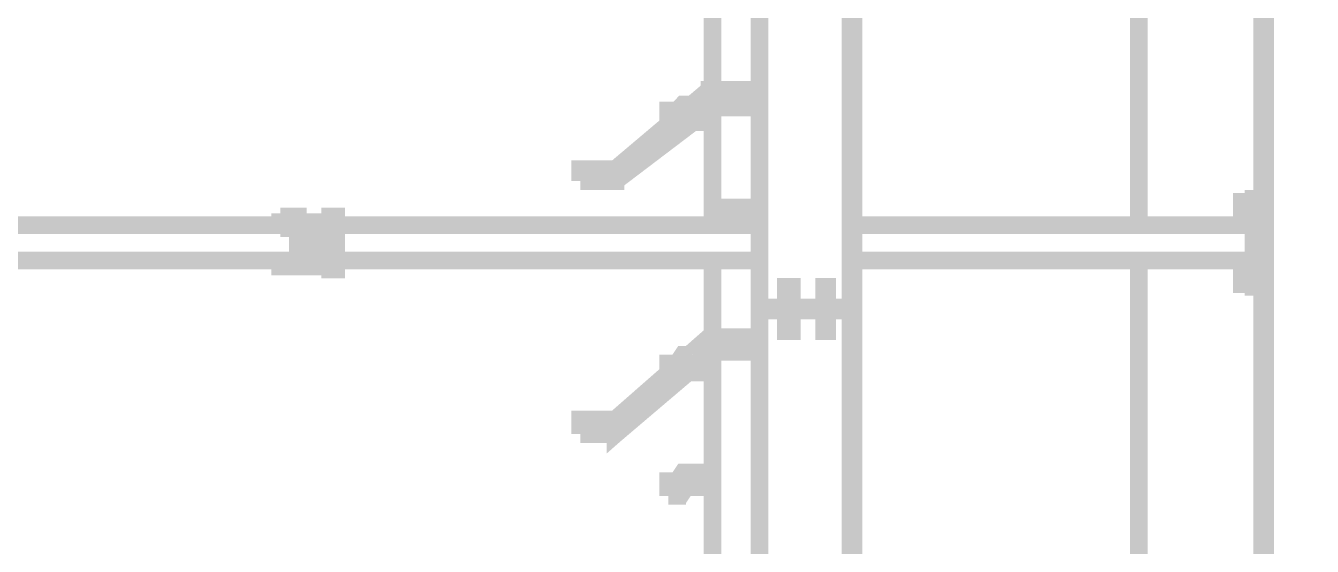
# Model space of a CAD drawing. Extents: x 0.1 to 11.6, y 0.3 to 16.2.
# Drawn here: x 8.586 to 9.315, y 10.142 to 10.436 of the extents above; entities that cross this region are included whole.
import ezdxf

# ---------------------------------------------------------------- set-up
doc = ezdxf.new("R2010")
doc.units = 0
doc.header["$MEASUREMENT"] = 0

msp = doc.modelspace()

# ---------------------------------------------------------------- linework, layer by layer
at = {"color": 0, "const_width": 0.01}
for points in [[(9.31, 9.41499), (9.31, 9.44835), (9.30832, 9.44835), (9.30832, 9.44997), (9.30664, 9.44997), (9.30501, 9.44997), (9.30333, 9.44997), (9.30165, 9.44997), (9.30165, 9.45167), (9.30003, 9.45167), (9.29833, 9.45167), (9.29665, 9.45167), (9.29497, 9.45167), (9.29335, 9.45167), (9.29167, 9.45335), (9.28999, 9.45335), (9.28836, 9.45335), (9.28836, 9.45503), (9.28836, 12.49)], [(9.05333, 10.2767), (9.00168, 10.2767), (9.00168, 10.7733), (9.00168, 10.775)], [(9.05333, 10.7733), (9.05333, 10.2767), (9.05501, 10.2767), (9.05501, 10.7733)], [(8.97499, 10.4), (8.97499, 10.41), (8.97499, 10.42), (8.97499, 10.4283), (8.97499, 10.4383), (8.97499, 10.4483), (8.97499, 10.4583), (8.97499, 10.4683), (8.97499, 10.4767), (8.97499, 10.4867), (8.97499, 10.4983), (8.97499, 10.5084), (8.97499, 10.5167), (8.97499, 10.5267), (8.97499, 10.5367), (8.97499, 10.5433)], [(9.27501, 10.05), (9.27669, 10.05), (9.27832, 10.05), (9.28, 10.05), (9.28, 10.0517), (9.28168, 10.0517), (9.28331, 10.0517), (9.285, 10.0533), (9.285, 10.055), (9.28668, 10.055), (9.28668, 10.0566), (9.28668, 10.0583), (9.28668, 10.06), (9.28668, 10.525)], [(9.21669, 10.3233), (9.21669, 10.3433), (9.21669, 10.3967), (9.21669, 10.45), (9.21669, 10.505), (9.21669, 10.5167)], [(8.97331, 10.4), (8.91997, 10.355), (8.91997, 10.3483), (8.90001, 10.3483), (8.91997, 10.3483), (8.97331, 10.3917)], [(9.00168, 10.4), (8.97331, 10.4), (8.97331, 10.3917), (9.00168, 10.3917)], [(9.00168, 10.39), (8.97499, 10.39), (8.91997, 10.3483)], [(8.94997, 10.3783), (8.94997, 10.3883), (8.95503, 10.3883), (8.95503, 10.3834), (8.95503, 10.3883), (8.95833, 10.3917), (8.965, 10.3917)], [(8.95503, 10.3883), (8.95665, 10.3883)], [(8.95833, 10.3917), (8.96001, 10.3917)], [(8.95833, 10.3883), (8.95833, 10.3917), (8.95833, 10.3867)], [(8.97331, 10.39), (8.97499, 10.39)], [(8.97499, 10.3333), (8.97499, 10.3366), (8.97499, 10.345), (8.97499, 10.3533), (8.97499, 10.3633), (8.97499, 10.3733), (8.97499, 10.3817), (8.97499, 10.39)], [(8.96332, 10.3834), (8.97499, 10.3834)], [(8.97499, 10.3817), (8.96332, 10.3817)], [(8.97499, 10.3817), (8.97667, 10.3817)], [(8.91997, 10.355), (8.90001, 10.355), (8.90001, 10.3483)], [(8.91168, 10.35), (8.91168, 10.3517), (8.91, 10.3517), (8.90831, 10.3517), (8.90831, 10.35)], [(8.90001, 10.3483), (8.90169, 10.3483)], [(9.28168, 10.3366), (9.27501, 10.3366), (9.27501, 10.335), (9.27501, 10.3333), (9.27501, 10.3317), (9.27501, 10.3333), (9.27501, 10.335), (9.27501, 10.3366), (9.27501, 10.335), (9.27501, 10.3333), (9.27501, 10.3317), (9.28168, 10.3317)], [(9.00168, 10.3333), (8.97499, 10.3333), (8.97499, 10.3317), (8.97499, 10.33), (8.97499, 10.3283), (8.97499, 10.3267), (8.97499, 10.325), (8.97499, 10.3233)], [(9.27501, 10.3333), (9.27669, 10.3333)], [(8.30333, 10.3233), (8.30165, 10.3233), (8.30003, 10.3233), (8.73503, 10.3233), (8.73503, 10.3217)], [(8.74001, 10.325), (8.74001, 10.3283), (8.73833, 10.3283), (8.73665, 10.3283), (8.73503, 10.3283), (8.73503, 10.325)], [(8.73503, 10.3283), (8.73665, 10.3283)], [(8.73503, 10.3283), (8.73665, 10.3283), (8.73833, 10.3283), (8.74001, 10.3283)], [(8.74501, 10.3233), (8.74001, 10.3233), (8.74001, 10.3217), (8.73833, 10.3217), (8.73665, 10.3217), (8.73503, 10.3217), (8.73503, 10.3233)], [(8.73665, 10.3233), (8.75499, 10.3233), (8.75499, 10.325), (8.73665, 10.325)], [(8.74001, 10.3283), (8.74164, 10.3283)], [(8.74001, 10.3283), (8.74164, 10.3283)], [(8.74001, 10.3283), (8.74164, 10.3283)], [(8.74001, 10.3233), (8.74164, 10.3233)], [(8.75836, 10.325), (8.75499, 10.325)], [(8.75836, 10.3233), (8.75499, 10.3233)], [(9.00168, 10.3233), (8.76167, 10.3233)], [(8.97835, 10.325), (8.97667, 10.325)], [(9.28168, 10.3233), (9.05501, 10.3233)], [(8.74001, 10.3066), (8.74001, 10.32)], [(8.30003, 10.3033), (8.73503, 10.3033), (8.73665, 10.3033), (8.73833, 10.3033), (8.74001, 10.3033), (8.74501, 10.3033)], [(8.73335, 10.3), (8.73503, 10.3), (8.73665, 10.3), (8.73833, 10.3), (8.74001, 10.3), (8.74164, 10.3)], [(8.73335, 10.3), (8.73503, 10.3), (8.73665, 10.3), (8.73833, 10.3), (8.74001, 10.3), (8.74164, 10.3)], [(8.73503, 10.3033), (8.73665, 10.3033)], [(8.73665, 10.3), (8.75499, 10.3), (8.75499, 10.3033), (8.73665, 10.3033)], [(8.74001, 10.3033), (8.74164, 10.3033)], [(8.74164, 10.3), (8.74333, 10.3)], [(8.74164, 10.3), (8.74333, 10.3)], [(8.74164, 10.3), (8.74333, 10.3)], [(8.75836, 10.3033), (8.75499, 10.3033)], [(8.75836, 10.3), (8.75499, 10.3)], [(8.76167, 10.3033), (9.00168, 10.3033)], [(8.97499, 10.26), (8.97499, 10.265), (8.97499, 10.2733), (8.97499, 10.2817), (8.97499, 10.29), (8.97499, 10.3), (8.97499, 10.3033)], [(9.05501, 10.3033), (9.28168, 10.3033)], [(9.21669, 10.0684), (9.21669, 10.1), (9.21669, 10.1467), (9.21669, 10.1934), (9.21669, 10.2416), (9.21669, 10.2917), (9.21669, 10.3033)], [(9.28168, 10.2933), (9.27501, 10.2933), (9.27501, 10.2917), (9.27501, 10.2933), (9.27501, 10.2917), (9.27501, 10.29), (9.27501, 10.2917), (9.27501, 10.29), (9.28168, 10.29)], [(9.27501, 10.2933), (9.27669, 10.2933)], [(9.02001, 10.2867), (9.02001, 10.285), (9.01833, 10.285), (9.01665, 10.285), (9.01665, 10.2867)], [(9.03999, 10.2867), (9.03999, 10.285), (9.03836, 10.285), (9.03836, 10.2867)], [(9.27501, 10.29), (9.27669, 10.29)], [(9.05333, 9.82497), (9.05333, 9.83003), (9.05501, 9.83003), (9.05501, 9.84), (9.05333, 9.84), (9.05333, 10.275), (9.00168, 10.275), (9.00168, 10.2767)], [(9.00168, 10.2767), (9.05501, 10.2767), (9.05501, 10.275), (9.05333, 10.275)], [(9.00168, 10.275), (9.00168, 9.84169), (9.00168, 9.84), (9.05333, 9.84)], [(9.05333, 10.275), (9.05501, 10.275)], [(9.05501, 10.2767), (9.05664, 10.2767)], [(9.05501, 10.275), (9.05501, 9.84)], [(9.02001, 10.265), (9.02001, 10.2633), (9.01833, 10.2633), (9.01665, 10.2633), (9.01665, 10.265)], [(9.03999, 10.265), (9.03999, 10.2633), (9.03836, 10.2633), (9.03836, 10.265)], [(8.97331, 10.26), (9.00168, 10.26)], [(8.97331, 10.2517), (9.00168, 10.2517), (8.97499, 10.2517), (8.91997, 10.205), (8.90001, 10.205), (8.91997, 10.205)], [(8.94997, 10.2383), (8.94997, 10.245), (8.95503, 10.245), (8.95503, 10.2433), (8.95503, 10.245), (8.95833, 10.25), (8.96332, 10.25)], [(8.95833, 10.25), (8.96001, 10.25)], [(8.97168, 10.25), (8.97499, 10.25)], [(8.97331, 10.2517), (8.97499, 10.2517)], [(8.97499, 10.1334), (8.97499, 10.135), (8.97499, 10.1417), (8.97499, 10.15), (8.97499, 10.1583), (8.97499, 10.165), (8.97499, 10.1733), (8.97499, 10.1816), (8.97499, 10.1883), (8.97499, 10.1983), (8.97499, 10.205), (8.97499, 10.2133), (8.97499, 10.2233), (8.97499, 10.23), (8.97499, 10.2383), (8.97499, 10.2483), (8.97499, 10.2517)], [(8.95503, 10.245), (8.95665, 10.245)], [(8.96164, 10.2416), (8.97499, 10.2416)], [(8.96669, 10.2467), (8.96669, 10.245), (8.965, 10.245)], [(8.96669, 10.245), (8.96832, 10.245)], [(8.95665, 10.2367), (8.95503, 10.2367)], [(8.95665, 10.2367), (8.95833, 10.2367)], [(8.97499, 10.24), (8.96164, 10.24)], [(8.97499, 10.24), (8.97667, 10.24)], [(8.91997, 10.2133), (8.90001, 10.2133), (8.90001, 10.205)], [(8.90001, 10.205), (8.90169, 10.205)], [(8.91168, 10.2083), (8.91, 10.21), (8.90831, 10.21), (8.90831, 10.2083)], [(8.95503, 10.1717), (8.95503, 10.1783), (8.95833, 10.1833), (8.97499, 10.1833)], [(8.95833, 10.1833), (8.96001, 10.1833)], [(8.94997, 10.17), (8.94997, 10.1783), (8.95503, 10.1783), (8.95503, 10.17)], [(8.97499, 10.175), (8.96001, 10.175), (8.95665, 10.17), (8.95503, 10.17), (8.94997, 10.17), (8.95503, 10.17), (8.95503, 10.1717), (8.95833, 10.1767), (8.97499, 10.1767)], [(8.95503, 10.1783), (8.95665, 10.1783)], [(8.95833, 10.1767), (8.96001, 10.1767)], [(8.96669, 10.1783), (8.965, 10.1783)], [(8.94997, 10.17), (8.95167, 10.17)], [(8.97499, 10.175), (8.97667, 10.175)]]:
    msp.add_lwpolyline(points, dxfattribs=at)
for points in [[(8.97331, 10.39), (8.97499, 10.39), (8.97331, 10.39)], [(8.91, 10.3517), (8.91168, 10.3517), (8.91168, 10.35), (8.91, 10.35), (8.90831, 10.35), (8.90831, 10.3517), (8.91, 10.3517)], [(9.285, 10.2884), (9.285, 10.3383), (9.28168, 10.3383), (9.28168, 10.2884), (9.285, 10.2884)], [(9.28668, 10.3383), (9.285, 10.3383), (9.285, 10.2884), (9.28668, 10.2884), (9.285, 10.2884), (9.285, 10.3383), (9.28668, 10.3383)], [(8.72999, 10.3233), (8.73167, 10.3233), (8.73335, 10.3233), (8.73503, 10.3233), (8.73665, 10.3233), (8.73665, 10.325), (8.73503, 10.325), (8.73335, 10.325), (8.73167, 10.325), (8.72999, 10.325), (8.72999, 10.3233)], [(8.75168, 10.3133), (8.75168, 10.315), (8.75168, 10.3167), (8.75168, 10.3184), (8.75, 10.3184), (8.75, 10.32), (8.74832, 10.3217), (8.74669, 10.3217), (8.74669, 10.3233), (8.74501, 10.3233), (8.74333, 10.3233), (8.74333, 10.3217), (8.74164, 10.3217), (8.74001, 10.32), (8.74001, 10.3184), (8.74001, 10.3167), (8.74001, 10.315), (8.74001, 10.3133), (8.74001, 10.3117), (8.74001, 10.31), (8.74001, 10.3083), (8.74001, 10.3066), (8.74001, 10.305), (8.74164, 10.305), (8.74164, 10.3033), (8.74333, 10.3033), (8.74501, 10.3033), (8.74669, 10.3033), (8.74832, 10.3033), (8.74832, 10.305), (8.75, 10.305), (8.75, 10.3066), (8.75, 10.3083), (8.75168, 10.3083), (8.75168, 10.31), (8.75168, 10.3117), (8.75168, 10.3133)], [(8.75168, 10.3133), (8.75168, 10.315), (8.75, 10.3167), (8.75, 10.3184), (8.75, 10.32), (8.74832, 10.32), (8.74832, 10.3217), (8.74669, 10.3217), (8.74501, 10.3217), (8.74333, 10.3217), (8.74164, 10.3217), (8.74164, 10.32), (8.74001, 10.32), (8.74001, 10.3184), (8.74001, 10.3167), (8.74001, 10.315), (8.74001, 10.3133), (8.74001, 10.3117), (8.74001, 10.31), (8.74001, 10.3083), (8.74001, 10.3066), (8.74164, 10.3066), (8.74164, 10.305), (8.74333, 10.305), (8.74501, 10.3033), (8.74669, 10.305), (8.74832, 10.305), (8.74832, 10.3066), (8.75, 10.3066), (8.75, 10.3083), (8.75, 10.31), (8.75168, 10.31), (8.75168, 10.3117), (8.75168, 10.3133)], [(8.75836, 10.3283), (8.75836, 10.3267), (8.75836, 10.325), (8.75836, 10.3233), (8.75836, 10.3217), (8.75836, 10.32), (8.75836, 10.3184), (8.75836, 10.3167), (8.75836, 10.315), (8.75836, 10.3133), (8.75836, 10.3117), (8.75836, 10.31), (8.75836, 10.3083), (8.75836, 10.3066), (8.75836, 10.305), (8.75836, 10.3033), (8.75836, 10.3017), (8.75836, 10.3), (8.75836, 10.2983), (8.76167, 10.2983), (8.76167, 10.3), (8.76167, 10.3017), (8.76167, 10.3033), (8.76167, 10.305), (8.76167, 10.3066), (8.76167, 10.3083), (8.76167, 10.31), (8.76167, 10.3117), (8.76167, 10.3133), (8.76167, 10.315), (8.76167, 10.3167), (8.76167, 10.3184), (8.76167, 10.32), (8.76167, 10.3217), (8.76167, 10.3233), (8.76167, 10.325), (8.76167, 10.3267), (8.76167, 10.3283), (8.75836, 10.3283)], [(8.97667, 10.325), (8.97835, 10.325), (8.97667, 10.325)], [(8.97667, 10.325), (8.97835, 10.325), (8.97667, 10.325)], [(8.72999, 10.3), (8.73167, 10.3), (8.73335, 10.3), (8.73503, 10.3), (8.73665, 10.3), (8.73665, 10.3033), (8.73503, 10.3033), (8.73335, 10.3033), (8.73167, 10.3033), (8.72999, 10.3033), (8.72999, 10.3)], [(9.01833, 10.285), (9.01665, 10.285), (9.01665, 10.2867), (9.01665, 10.2884), (9.01833, 10.2884), (9.02001, 10.2884), (9.02001, 10.2867), (9.02001, 10.285), (9.01833, 10.285)], [(9.01665, 10.2867), (9.01665, 10.285), (9.01833, 10.285), (9.02001, 10.285), (9.02001, 10.2867), (9.02001, 10.285), (9.01833, 10.285), (9.01665, 10.285), (9.01665, 10.2867)], [(9.03836, 10.285), (9.03836, 10.2867), (9.03836, 10.2884), (9.03999, 10.2884), (9.03999, 10.2867), (9.03999, 10.285), (9.03836, 10.285)], [(9.03836, 10.2867), (9.03836, 10.285), (9.03999, 10.285), (9.03999, 10.2867), (9.03999, 10.285), (9.03836, 10.285), (9.03836, 10.2867)], [(8.97331, 10.2517), (8.97331, 10.26), (8.91997, 10.2133), (8.91997, 10.205), (8.97331, 10.2517)], [(9.01833, 10.2667), (9.02001, 10.2667), (9.02001, 10.265), (9.02001, 10.2633), (9.01833, 10.2633), (9.01665, 10.2633), (9.01665, 10.265), (9.01665, 10.2667), (9.01833, 10.2667)], [(9.01665, 10.265), (9.01665, 10.2633), (9.01833, 10.2633), (9.02001, 10.2633), (9.02001, 10.265), (9.02001, 10.2633), (9.01833, 10.2633), (9.01665, 10.2633), (9.01665, 10.265)], [(9.03836, 10.2667), (9.03999, 10.2667), (9.03999, 10.265), (9.03999, 10.2633), (9.03836, 10.2633), (9.03836, 10.265), (9.03836, 10.2667)], [(9.03836, 10.265), (9.03836, 10.2633), (9.03999, 10.2633), (9.03999, 10.265), (9.03999, 10.2633), (9.03836, 10.2633), (9.03836, 10.265)], [(8.95833, 10.2467), (8.95833, 10.25), (8.95833, 10.2467)], [(8.97331, 10.2517), (8.97499, 10.2517), (8.97331, 10.2517)], [(8.91, 10.21), (8.91168, 10.21), (8.91168, 10.2083), (8.91, 10.2083), (8.90831, 10.2083), (8.90831, 10.21), (8.91, 10.21)], [(8.95833, 10.1767), (8.95833, 10.1833), (8.95833, 10.1767)], [(8.96669, 10.18), (8.96669, 10.1783), (8.965, 10.1783), (8.965, 10.18), (8.96669, 10.18)]]:
    msp.add_lwpolyline(points, close=True, dxfattribs=at)

doc.saveas('drawing.dxf')
